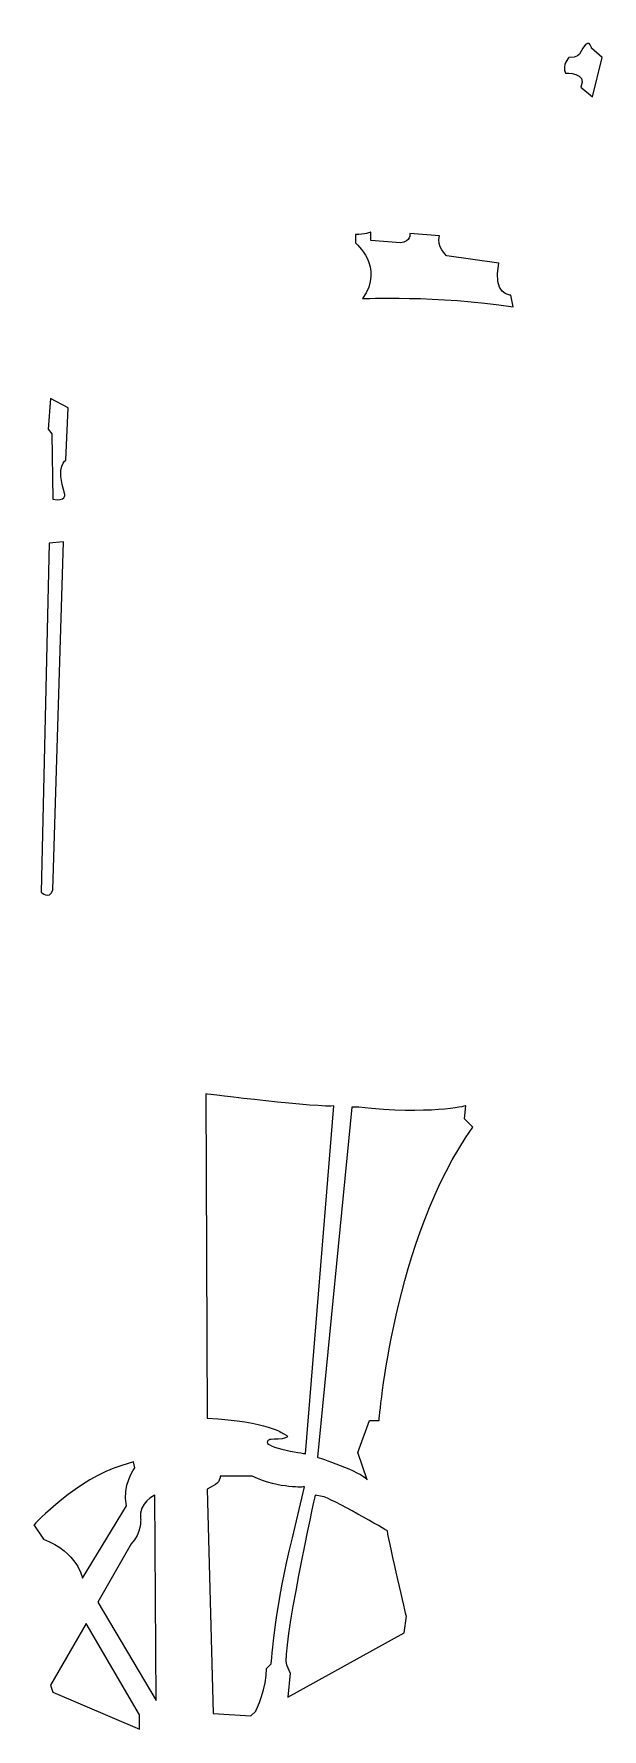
# Model space of a CAD drawing. Header units: centimetres. Extents: x -10.7 to 10.4, y -9.7 to 9.7.
# Drawn here: x -7.67 to -4.07, y -6.47 to 4.26 of the extents above; entities that cross this region are included whole.
import ezdxf

# ---------------------------------------------------------------- set-up
doc = ezdxf.new("R2010")
doc.units = ezdxf.units.CM
doc.header["$MEASUREMENT"] = 0
doc.layers.add('Camada 1', color=7, linetype='Continuous')

msp = doc.modelspace()

# ---------------------------------------------------------------- linework, layer by layer
at = {"layer": 'Camada 1'}
for points, knots in [([(-4.12642, 3.86116), (-4.12642, 3.86116), (-4.2014, 3.92151), (-4.2014, 3.92151), (-4.2014, 3.92151), (-4.15634, 4.01898), (-4.29927, 4.01152), (-4.29927, 4.01152), (-4.29927, 4.01152), (-4.32173, 4.06444), (-4.27678, 4.10939), (-4.27678, 4.10939), (-4.27678, 4.10939), (-4.22426, 4.10939), (-4.20886, 4.13188), (-4.20886, 4.13188), (-4.20886, 4.13188), (-4.14888, 4.25978), (-4.13388, 4.16937), (-4.13388, 4.16937), (-4.13388, 4.16937), (-4.13388, 4.16937), (-4.06633, 4.10939), (-4.06633, 4.10939), (-4.06633, 4.10939), (-4.06633, 4.10939), (-4.12642, 3.86116), (-4.12642, 3.86116)], [0, 0, 0, 0, 0.125, 0.125, 0.125, 0.125, 0.25, 0.25, 0.25, 0.25, 0.375, 0.375, 0.375, 0.375, 0.5, 0.5, 0.5, 0.5, 0.625, 0.625, 0.625, 0.625, 0.75, 0.75, 0.75, 0.75, 1, 1, 1, 1]), ([(-5.58443, 2.58348), (-5.4419, 2.78636), (-5.62975, 2.93675), (-5.62975, 2.93675), (-5.62975, 2.93675), (-5.62975, 2.93675), (-5.62975, 2.98916), (-5.62975, 2.98916), (-5.62975, 2.98916), (-5.5694, 2.98916), (-5.53191, 3.00427), (-5.53191, 3.00427), (-5.53191, 3.00427), (-5.53191, 3.00427), (-5.53191, 2.95178), (-5.53191, 2.95178), (-5.53191, 2.95178), (-5.53191, 2.95178), (-5.34403, 2.93675), (-5.34403, 2.93675), (-5.34403, 2.93675), (-5.27651, 2.94421), (-5.28405, 2.99673), (-5.28405, 2.99673), (-5.28405, 2.99673), (-5.28405, 2.99673), (-5.09609, 2.98181), (-5.09609, 2.98181), (-5.09609, 2.98181), (-5.11866, 2.91418), (-5.05074, 2.85431), (-5.05074, 2.85431), (-5.05074, 2.85431), (-5.05074, 2.85431), (-4.71996, 2.80888), (-4.71996, 2.80888), (-4.71996, 2.80888), (-4.76542, 2.60608), (-4.64498, 2.60608), (-4.64498, 2.60608), (-4.64498, 2.60608), (-4.64498, 2.60608), (-4.63008, 2.5311), (-4.63008, 2.5311), (-4.63008, 2.5311), (-5.11119, 2.60605), (-5.58443, 2.58348), (-5.58443, 2.58348)], [0, 0, 0, 0, 0.07692308, 0.07692308, 0.07692308, 0.07692308, 0.15384615, 0.15384615, 0.15384615, 0.15384615, 0.23076923, 0.23076923, 0.23076923, 0.23076923, 0.30769231, 0.30769231, 0.30769231, 0.30769231, 0.38461538, 0.38461538, 0.38461538, 0.38461538, 0.46153846, 0.46153846, 0.46153846, 0.46153846, 0.53846154, 0.53846154, 0.53846154, 0.53846154, 0.61538462, 0.61538462, 0.61538462, 0.61538462, 0.69230769, 0.69230769, 0.69230769, 0.69230769, 0.76923077, 0.76923077, 0.76923077, 0.76923077, 0.84615385, 0.84615385, 0.84615385, 0.84615385, 1, 1, 1, 1]), ([(-7.4635, 1.56121), (-7.4635, 1.56121), (-7.53152, 1.53118), (-7.47107, 1.3434), (-7.47107, 1.3434), (-7.47107, 1.3434), (-7.4635, 1.29805), (-7.54645, 1.31337), (-7.54645, 1.31337), (-7.54645, 1.31337), (-7.55402, 1.7267), (-7.55402, 1.7267), (-7.55402, 1.7267), (-7.55402, 1.7267), (-7.57648, 1.75665), (-7.57648, 1.75665), (-7.57648, 1.75665), (-7.57648, 1.75665), (-7.56148, 1.95207), (-7.56148, 1.95207), (-7.56148, 1.95207), (-7.56148, 1.95207), (-7.44861, 1.89198), (-7.44861, 1.89198), (-7.44861, 1.89198), (-7.44861, 1.89198), (-7.4635, 1.56121), (-7.4635, 1.56121)], [0, 0, 0, 0, 0.125, 0.125, 0.125, 0.125, 0.25, 0.25, 0.25, 0.25, 0.375, 0.375, 0.375, 0.375, 0.5, 0.5, 0.5, 0.5, 0.625, 0.625, 0.625, 0.625, 0.75, 0.75, 0.75, 0.75, 1, 1, 1, 1]), ([(-7.54642, -1.15984), (-7.56888, -1.22728), (-7.6214, -1.17474), (-7.6214, -1.17474), (-7.6214, -1.17474), (-7.6214, -1.17474), (-7.56888, 1.03509), (-7.56888, 1.03509), (-7.56888, 1.03509), (-7.56888, 1.03509), (-7.47858, 1.04266), (-7.47858, 1.04266), (-7.47858, 1.04266), (-7.47858, 1.04266), (-7.54642, -1.15984), (-7.54642, -1.15984)], [0, 0, 0, 0, 0.2, 0.2, 0.2, 0.2, 0.4, 0.4, 0.4, 0.4, 0.6, 0.6, 0.6, 0.6, 1, 1, 1, 1]), ([(-5.76522, -2.52771), (-5.76522, -2.52771), (-5.94553, -4.73021), (-5.94553, -4.73021), (-5.94553, -4.73021), (-5.94553, -4.73021), (-6.26845, -4.68486), (-6.17098, -4.6398), (-6.17098, -4.6398), (-6.17098, -4.6398), (-5.99056, -4.6398), (-6.08803, -4.60231), (-6.08803, -4.60231), (-6.08803, -4.60231), (-6.17833, -4.52693), (-6.5692, -4.50447), (-6.5692, -4.50447), (-6.5692, -4.50447), (-6.57666, -2.45244), (-6.57666, -2.45244), (-6.57666, -2.45244), (-6.57667, -2.45246), (-5.83263, -2.54284), (-5.76522, -2.52771)], [0, 0, 0, 0, 0.14285714, 0.14285714, 0.14285714, 0.14285714, 0.28571429, 0.28571429, 0.28571429, 0.28571429, 0.42857143, 0.42857143, 0.42857143, 0.42857143, 0.57142857, 0.57142857, 0.57142857, 0.57142857, 0.71428571, 0.71428571, 0.71428571, 0.71428571, 1, 1, 1, 1]), ([(-5.47939, -4.51939), (-5.47939, -4.51939), (-5.53948, -4.51939), (-5.53948, -4.51939), (-5.53948, -4.51939), (-5.53948, -4.51939), (-5.61486, -4.72267), (-5.61486, -4.72267), (-5.61486, -4.72267), (-5.61486, -4.72267), (-5.5544, -4.89552), (-5.5544, -4.89552), (-5.5544, -4.89552), (-5.59239, -4.84263), (-5.87015, -4.75272), (-5.87015, -4.75272), (-5.87015, -4.75272), (-5.87015, -4.75272), (-5.65224, -2.5353), (-5.65224, -2.5353), (-5.65224, -2.5353), (-5.65224, -2.5353), (-5.60729, -2.5353), (-5.60729, -2.5353), (-5.60729, -2.5353), (-5.16361, -2.58779), (-4.9308, -2.52773), (-4.9308, -2.52773), (-4.9308, -2.52773), (-4.9308, -2.52773), (-4.93826, -2.61028), (-4.93826, -2.61028), (-4.93826, -2.61028), (-4.93826, -2.61028), (-4.88534, -2.6632), (-4.88534, -2.6632), (-4.88534, -2.6632), (-5.38898, -3.36213), (-5.47939, -4.51939), (-5.47939, -4.51939)], [0, 0, 0, 0, 0.09090909, 0.09090909, 0.09090909, 0.09090909, 0.18181818, 0.18181818, 0.18181818, 0.18181818, 0.27272727, 0.27272727, 0.27272727, 0.27272727, 0.36363636, 0.36363636, 0.36363636, 0.36363636, 0.45454545, 0.45454545, 0.45454545, 0.45454545, 0.54545455, 0.54545455, 0.54545455, 0.54545455, 0.63636364, 0.63636364, 0.63636364, 0.63636364, 0.72727273, 0.72727273, 0.72727273, 0.72727273, 0.81818182, 0.81818182, 0.81818182, 0.81818182, 1, 1, 1, 1]), ([(-7.6064, -5.27136), (-7.6064, -5.27136), (-7.66675, -5.18095), (-7.66675, -5.18095), (-7.66675, -5.18095), (-7.66675, -5.18095), (-7.38103, -4.88022), (-7.11023, -4.80522), (-7.11023, -4.80522), (-7.11023, -4.80522), (-7.03525, -4.78273), (-7.03525, -4.78273), (-7.03525, -4.78273), (-7.03525, -4.78273), (-7.02789, -4.82014), (-7.02789, -4.82014), (-7.02789, -4.82014), (-7.02789, -4.82014), (-7.11025, -4.93312), (-7.0803, -5.06102), (-7.0803, -5.06102), (-7.0803, -5.06102), (-7.35856, -5.5192), (-7.35856, -5.5192), (-7.35856, -5.5192), (-7.35857, -5.5192), (-7.38849, -5.3538), (-7.6064, -5.27136)], [0, 0, 0, 0, 0.125, 0.125, 0.125, 0.125, 0.25, 0.25, 0.25, 0.25, 0.375, 0.375, 0.375, 0.375, 0.5, 0.5, 0.5, 0.5, 0.625, 0.625, 0.625, 0.625, 0.75, 0.75, 0.75, 0.75, 1, 1, 1, 1]), ([(-6.26089, -6.36105), (-6.26089, -6.36105), (-6.29132, -6.39111), (-6.29132, -6.39111), (-6.29132, -6.39111), (-6.29132, -6.39111), (-6.53161, -6.37611), (-6.53161, -6.37611), (-6.53161, -6.37611), (-6.53161, -6.37611), (-6.56921, -4.95561), (-6.56921, -4.95561), (-6.56921, -4.95561), (-6.56921, -4.95561), (-6.53161, -4.93312), (-6.53161, -4.93312), (-6.53161, -4.93312), (-6.48666, -4.91812), (-6.48666, -4.87266), (-6.48666, -4.87266), (-6.48666, -4.87266), (-6.48666, -4.87266), (-6.28377, -4.87266), (-6.28377, -4.87266), (-6.28377, -4.87266), (-6.10298, -4.95561), (-5.95299, -4.94058), (-5.95299, -4.94058), (-5.95299, -4.94058), (-5.95299, -4.94058), (-6.02797, -5.2639), (-6.02797, -5.2639), (-6.02797, -5.2639), (-6.13338, -5.66212), (-6.16344, -6.06035), (-6.16344, -6.06035), (-6.16344, -6.06035), (-6.16344, -6.06035), (-6.19347, -6.09075), (-6.19347, -6.09075), (-6.19347, -6.09075), (-6.18591, -6.20312), (-6.26089, -6.36105), (-6.26089, -6.36105)], [0, 0, 0, 0, 0.08333333, 0.08333333, 0.08333333, 0.08333333, 0.16666667, 0.16666667, 0.16666667, 0.16666667, 0.25, 0.25, 0.25, 0.25, 0.33333333, 0.33333333, 0.33333333, 0.33333333, 0.41666667, 0.41666667, 0.41666667, 0.41666667, 0.5, 0.5, 0.5, 0.5, 0.58333333, 0.58333333, 0.58333333, 0.58333333, 0.66666667, 0.66666667, 0.66666667, 0.66666667, 0.75, 0.75, 0.75, 0.75, 0.83333333, 0.83333333, 0.83333333, 0.83333333, 1, 1, 1, 1]), ([(-7.26059, -5.66964), (-7.26059, -5.66964), (-7.05035, -5.30129), (-7.05035, -5.30129), (-7.05035, -5.30129), (-6.98283, -5.23385), (-6.99026, -5.14344), (-6.99026, -5.14344), (-6.99026, -5.14344), (-7.00529, -5.03814), (-6.89996, -4.99297), (-6.89996, -4.99297), (-6.89996, -4.99297), (-6.89996, -4.99297), (-6.89239, -6.29361), (-6.89239, -6.29361), (-6.89239, -6.29361), (-6.89239, -6.29361), (-7.26059, -5.66964), (-7.26059, -5.66964)], [0, 0, 0, 0, 0.16666667, 0.16666667, 0.16666667, 0.16666667, 0.33333333, 0.33333333, 0.33333333, 0.33333333, 0.5, 0.5, 0.5, 0.5, 0.66666667, 0.66666667, 0.66666667, 0.66666667, 1, 1, 1, 1]), ([(-5.32146, -5.86498), (-5.32146, -5.86498), (-6.05801, -6.27117), (-6.05801, -6.27117), (-6.05801, -6.27117), (-6.05801, -6.27117), (-6.04309, -6.12078), (-6.04309, -6.12078), (-6.04309, -6.12078), (-6.04309, -6.12078), (-6.06558, -6.06786), (-6.06558, -6.06786), (-6.06558, -6.06786), (-6.10299, -5.99288), (-5.88519, -4.99299), (-5.88519, -4.99299), (-5.88519, -4.99299), (-5.88519, -4.99299), (-5.84024, -5.00053), (-5.84024, -5.00053), (-5.84024, -5.00053), (-5.78772, -5.00807), (-5.42691, -5.21841), (-5.42691, -5.21841), (-5.42691, -5.21841), (-5.41159, -5.31636), (-5.30658, -5.75993), (-5.30658, -5.75993), (-5.30658, -5.75993), (-5.30658, -5.75993), (-5.32146, -5.86498), (-5.32146, -5.86498)], [0, 0, 0, 0, 0.11111111, 0.11111111, 0.11111111, 0.11111111, 0.22222222, 0.22222222, 0.22222222, 0.22222222, 0.33333333, 0.33333333, 0.33333333, 0.33333333, 0.44444444, 0.44444444, 0.44444444, 0.44444444, 0.55555556, 0.55555556, 0.55555556, 0.55555556, 0.66666667, 0.66666667, 0.66666667, 0.66666667, 0.77777778, 0.77777778, 0.77777778, 0.77777778, 1, 1, 1, 1]), ([(-6.99783, -6.47405), (-6.99783, -6.47405), (-7.54642, -6.24074), (-7.54642, -6.24074), (-7.54642, -6.24074), (-7.54642, -6.24074), (-7.56142, -6.19579), (-7.56142, -6.19579), (-7.56142, -6.19579), (-7.56142, -6.19579), (-7.33605, -5.80495), (-7.33605, -5.80495), (-7.33605, -5.80495), (-7.33605, -5.80495), (-6.99781, -6.38357), (-6.99781, -6.38357), (-6.99781, -6.38357), (-6.99781, -6.38357), (-6.99781, -6.47405), (-6.99781, -6.47405), (-6.99781, -6.47405), (-6.99781, -6.47405), (-6.99783, -6.47405), (-6.99783, -6.47405)], [0, 0, 0, 0, 0.14285714, 0.14285714, 0.14285714, 0.14285714, 0.28571429, 0.28571429, 0.28571429, 0.28571429, 0.42857143, 0.42857143, 0.42857143, 0.42857143, 0.57142857, 0.57142857, 0.57142857, 0.57142857, 0.71428571, 0.71428571, 0.71428571, 0.71428571, 1, 1, 1, 1])]:
    msp.add_open_spline(points, degree=3, knots=knots, dxfattribs=at)

doc.saveas('drawing.dxf')
